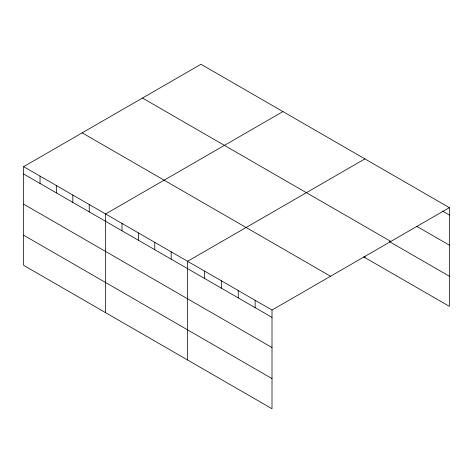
<?xml version="1.0" encoding="UTF-8"?>
<svg xmlns="http://www.w3.org/2000/svg" width="473" height="473" viewBox="0 0 473 473"><rect width="100%" height="100%" fill="white"/><g stroke="black" fill="none" stroke-linecap="round" stroke-linejoin="round"><path stroke-width="0.71" d="M272.01 347.537L272.01 310.04L23.65 166.65L23.65 265.347L272.01 408.737L272.01 347.537L23.65 204.147M363.648 256.869L449.35 306.35L449.35 207.653L200.99 64.263L23.65 166.65M282.949 111.581L105.609 213.967L105.609 312.671M364.908 158.898L187.568 261.285L187.568 359.988M272.01 310.04L449.35 207.653M442.468 211.035L449.35 215.008M416.825 226.372L449.35 245.15M142.468 98.047L390.828 241.437M389.303 241.537L449.35 276.208M82.172 132.86L330.532 276.25M23.65 174.005L272.01 317.395M23.65 235.205L272.01 378.595M364.908 256.13L364.908 257.602M255.118 300.284L255.118 307.645M238.232 290.534L238.232 297.895M221.346 280.785L221.346 288.14M204.454 271.035L204.454 278.39M171.173 251.819L171.173 259.18M154.783 242.359L154.783 249.714M138.394 232.893L138.394 240.249M121.999 223.433L121.999 230.789M89.22 204.502L89.22 211.863M72.824 195.042L72.824 202.397M56.435 185.576L56.435 192.931M40.039 176.11L40.039 183.471"/></g></svg>
